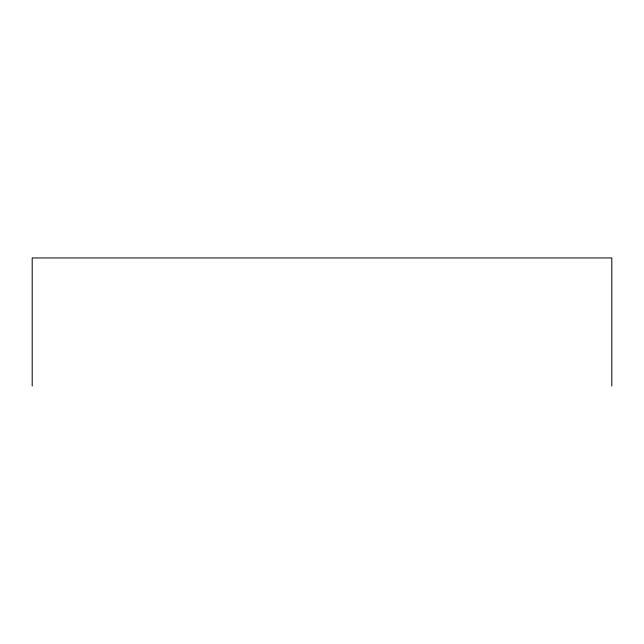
<?xml version="1.0" encoding="UTF-8"?>
<svg xmlns="http://www.w3.org/2000/svg" width="644" height="644" viewBox="0 0 644 644"><rect width="100%" height="100%" fill="white"/><g stroke="black" fill="none" stroke-linecap="round" stroke-linejoin="round"><path stroke-width="0.97" d="M611.8 386.054L611.8 257.946L32.2 257.946L32.2 386.054"/></g></svg>
